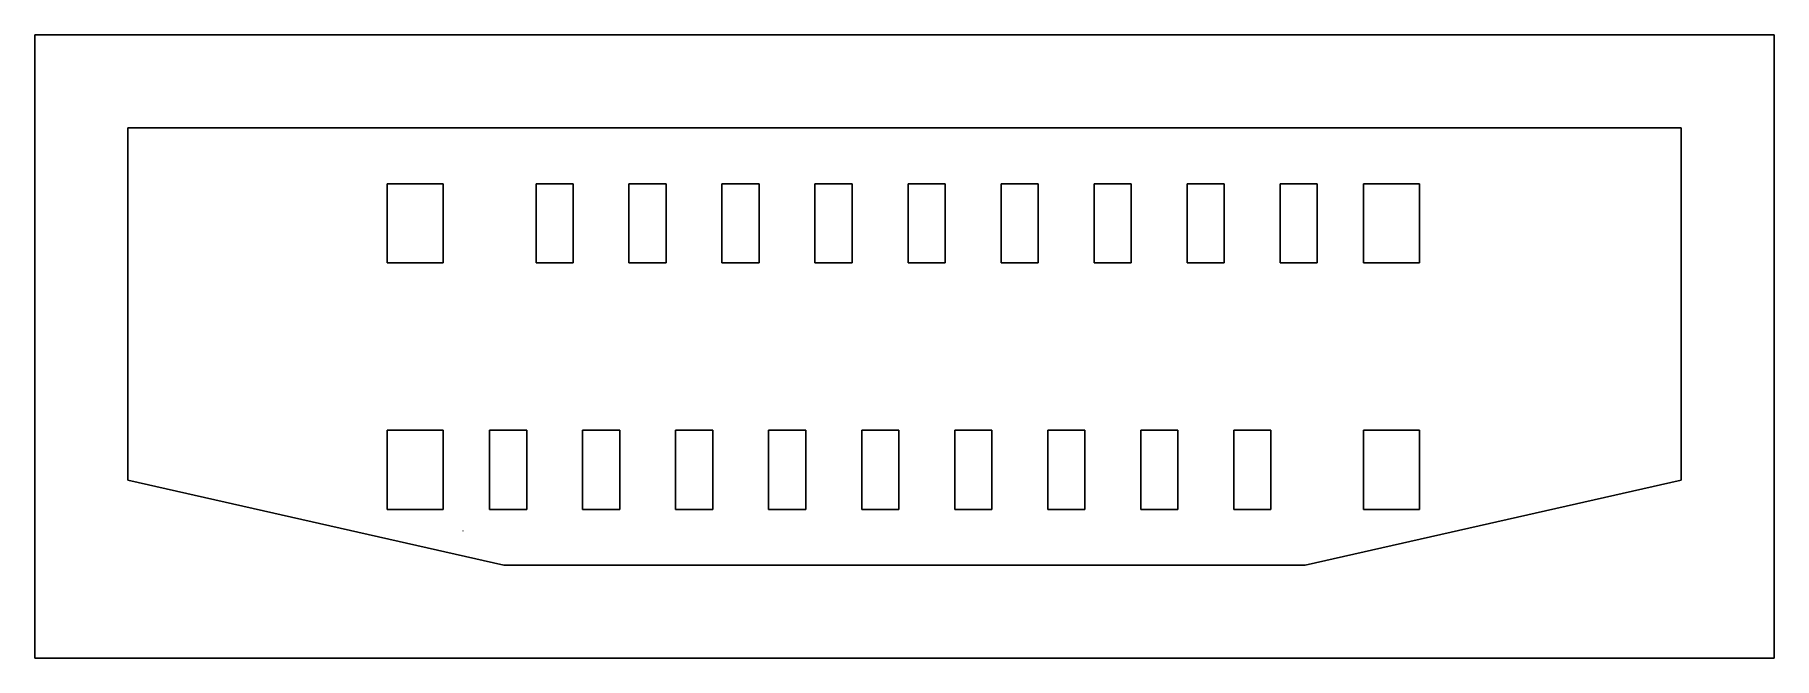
# Model space of a CAD drawing. Extents: x 9.5 to 28.2, y -9.6 to -2.9.
import ezdxf

# ---------------------------------------------------------------- set-up
doc = ezdxf.new("R2010")
doc.units = 0
doc.header["$MEASUREMENT"] = 0
doc.layers.add('Footprint', color=7, linetype='CONTINUOUS')

msp = doc.modelspace()

# ---------------------------------------------------------------- linework, layer by layer
at = {"layer": 'Footprint'}
for p, q in [((9.469, -9.641), (9.469, -2.941)), ((9.469, -2.941), (28.169, -2.941)), ((28.169, -2.941), (28.169, -9.641)), ((10.469, -3.941), (27.169, -3.941)), ((10.469, -7.727), (10.469, -3.941)), ((27.169, -3.941), (27.169, -7.727)), ((13.256, -5.391), (13.256, -4.541)), ((13.256, -4.541), (13.858, -4.541)), ((13.858, -4.541), (13.858, -5.391)), ((14.858, -5.391), (14.858, -4.541)), ((14.858, -4.541), (15.258, -4.541)), ((15.258, -5.391), (15.258, -4.541)), ((15.258, -5.266), (15.258, -4.666)), ((15.258, -5.266), (15.258, -4.666)), ((15.258, -5.266), (15.258, -4.666)), ((15.857, -5.391), (15.857, -4.541)), ((15.857, -4.541), (16.257, -4.541)), ((16.257, -5.391), (16.257, -4.541)), ((16.857, -5.391), (16.857, -4.541)), ((16.857, -4.541), (17.257, -4.541)), ((17.257, -5.391), (17.257, -4.541)), ((17.857, -5.391), (17.857, -4.541)), ((17.857, -4.541), (18.257, -4.541)), ((18.257, -5.391), (18.257, -4.541)), ((18.857, -5.391), (18.857, -4.541)), ((18.857, -4.541), (19.257, -4.541)), ((19.257, -5.391), (19.257, -4.541)), ((19.857, -5.391), (19.857, -4.541)), ((19.857, -4.541), (20.257, -4.541)), ((20.257, -5.391), (20.257, -4.541)), ((20.857, -5.391), (20.857, -4.541)), ((20.857, -4.541), (21.257, -4.541)), ((21.257, -5.391), (21.257, -4.541)), ((21.857, -5.391), (21.857, -4.541)), ((21.857, -4.541), (22.257, -4.541)), ((22.257, -5.391), (22.257, -4.541)), ((22.857, -5.391), (22.857, -4.541)), ((22.857, -4.541), (23.257, -4.541)), ((23.257, -5.391), (23.257, -4.541)), ((23.754, -4.541), (24.355, -4.541)), ((23.754, -5.391), (23.754, -4.541)), ((24.355, -4.541), (24.355, -5.391)), ((13.256, -5.391), (13.858, -5.391)), ((14.858, -5.391), (15.258, -5.391)), ((15.857, -5.391), (16.257, -5.391)), ((16.857, -5.391), (17.257, -5.391)), ((17.857, -5.391), (18.257, -5.391)), ((18.857, -5.391), (19.257, -5.391)), ((19.857, -5.391), (20.257, -5.391)), ((20.857, -5.391), (21.257, -5.391)), ((21.857, -5.391), (22.257, -5.391)), ((22.857, -5.391), (23.257, -5.391)), ((23.754, -5.391), (24.355, -5.391)), ((13.256, -7.191), (13.256, -8.041)), ((13.256, -7.191), (13.858, -7.191)), ((13.858, -8.041), (13.858, -7.191)), ((14.359, -7.191), (14.359, -8.041)), ((14.359, -7.191), (14.759, -7.191)), ((14.759, -7.191), (14.759, -8.041)), ((15.359, -7.191), (15.759, -7.191)), ((15.359, -7.191), (15.359, -8.041)), ((15.759, -7.191), (15.759, -8.041)), ((16.359, -7.191), (16.759, -7.191)), ((16.359, -7.191), (16.359, -8.041)), ((16.759, -7.191), (16.759, -8.041)), ((17.359, -7.191), (17.759, -7.191)), ((17.359, -7.191), (17.359, -8.041)), ((17.759, -7.191), (17.759, -8.041)), ((18.359, -7.191), (18.759, -7.191)), ((18.359, -7.191), (18.359, -8.041)), ((18.759, -7.191), (18.759, -8.041)), ((19.359, -7.191), (19.759, -7.191)), ((19.359, -7.191), (19.359, -8.041)), ((19.759, -7.191), (19.759, -8.041)), ((20.359, -7.191), (20.759, -7.191)), ((20.359, -7.191), (20.359, -8.041)), ((20.759, -7.191), (20.759, -8.041)), ((21.359, -7.191), (21.759, -7.191)), ((21.359, -7.191), (21.359, -8.041)), ((21.759, -7.191), (21.759, -8.041)), ((22.359, -7.191), (22.759, -7.191)), ((22.359, -7.191), (22.359, -8.041)), ((22.759, -7.191), (22.759, -8.041)), ((23.754, -7.191), (24.355, -7.191)), ((23.754, -7.191), (23.754, -8.041)), ((24.355, -8.041), (24.355, -7.191)), ((14.359, -7.316), (14.359, -7.916)), ((14.359, -7.316), (14.359, -7.916)), ((14.359, -7.316), (14.359, -7.916)), ((14.759, -7.316), (14.759, -7.916)), ((14.759, -7.316), (14.759, -7.916)), ((14.759, -7.316), (14.759, -7.916)), ((14.513, -8.641), (10.469, -7.727)), ((27.169, -7.727), (23.125, -8.641)), ((13.256, -8.041), (13.858, -8.041)), ((14.359, -8.041), (14.759, -8.041)), ((15.359, -8.041), (15.759, -8.041)), ((16.359, -8.041), (16.759, -8.041)), ((17.359, -8.041), (17.759, -8.041)), ((18.359, -8.041), (18.759, -8.041)), ((19.359, -8.041), (19.759, -8.041)), ((20.359, -8.041), (20.759, -8.041)), ((21.359, -8.041), (21.759, -8.041)), ((22.359, -8.041), (22.759, -8.041)), ((23.754, -8.041), (24.355, -8.041)), ((14.074, -8.271), (14.071, -8.271)), ((23.125, -8.641), (14.513, -8.641)), ((28.169, -9.641), (9.469, -9.641))]:
    msp.add_line(p, q, dxfattribs=at)

doc.saveas('drawing.dxf')
